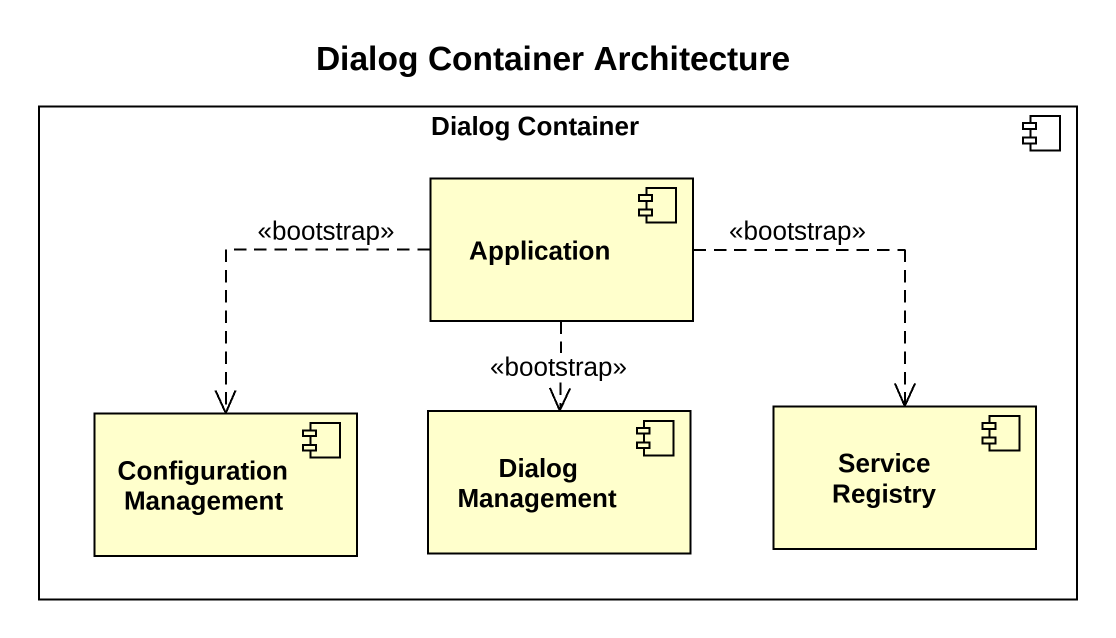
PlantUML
@startuml
title Dialog Container Architecture
component "Dialog Container" as Dialog_Container {
  component Application
  component "Configuration Management" as Configuration_Management
  component "Dialog Management" as Dialog_Management
  component "Service Registry" as Service_Registry
}
Application ..> Configuration_Management : <<bootstrap>>
Application ..> Dialog_Management : <<bootstrap>>
Application ..> Service_Registry : <<bootstrap>>
@enduml
